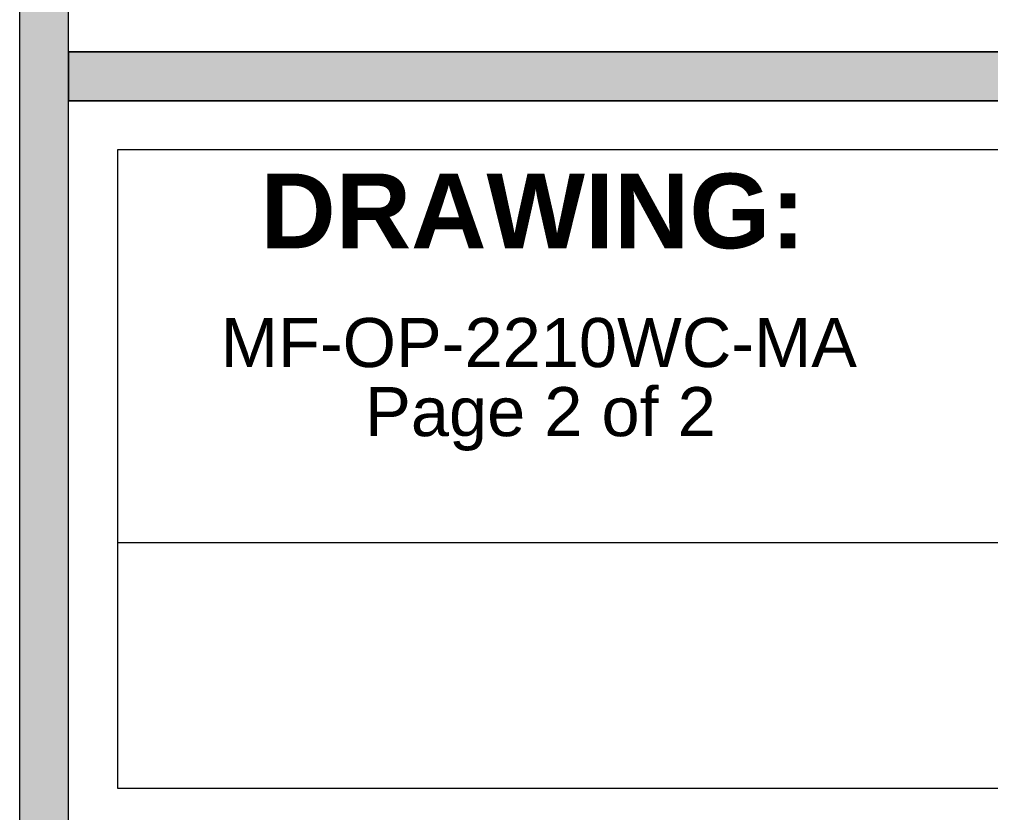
# Model space of a CAD drawing. Header units: inches. Extents: x -17.6 to 82.3, y -15.1 to 23.2.
# Drawn here: x 78.152 to 80.625, y -6.873 to -4.854 of the extents above; entities that cross this region are included whole.
import ezdxf

# ---------------------------------------------------------------- set-up
doc = ezdxf.new("R2010")
doc.units = ezdxf.units.IN
doc.header["$MEASUREMENT"] = 0
doc.layers.add('G-ANNO-TTLB', color=7, linetype='Continuous', lineweight=0)

msp = doc.modelspace()

# ---------------------------------------------------------------- hatches: boundary and pattern name
at = {"layer": 'G-ANNO-TTLB', "true_color": 0xff00ff, "transparency": 33554687}
h = msp.add_hatch(color=6, dxfattribs=at)
edge = h.paths.add_edge_path()
edge.add_spline(control_points=[(82.3393, 23.064), (82.3393, 23.064), (82.3393, -11.061), (82.3393, -11.061), (82.3393, -11.061), (78.1523, -11.061), (78.1523, -11.061), (78.1523, -11.061), (78.1523, 23.064), (78.1523, 23.064), (78.1523, 23.064), (82.3393, 23.064), (82.3393, 23.064)], knot_values=[0, 0, 0, 0, 1, 1, 1, 2, 2, 2, 3, 3, 3, 4, 4, 4, 4], degree=3, periodic=0)
edge = h.paths.add_edge_path()
edge.add_spline(control_points=[(82.2143, 22.939), (82.2143, 22.939), (78.2773, 22.939), (78.2773, 22.939), (78.2773, 22.939), (78.2773, -10.936), (78.2773, -10.936), (78.2773, -10.936), (82.2143, -10.936), (82.2143, -10.936), (82.2143, -10.936), (82.2143, 22.939), (82.2143, 22.939)], knot_values=[0, 0, 0, 0, 1, 1, 1, 2, 2, 2, 3, 3, 3, 4, 4, 4, 4], degree=3, periodic=0)
edge.add_line((82.2143, 22.939), (82.2143, 22.939))
msp.add_hatch(color=6, dxfattribs=at).paths.add_polyline_path([(82.2143, -5.061), (78.2773, -5.061), (78.2773, -4.936), (82.2143, -4.936)])

# ---------------------------------------------------------------- linework, layer by layer
at = {"layer": 'G-ANNO-TTLB', "color": 6, "lineweight": 9, "true_color": 0xff00ff}
for p, q in [((78.1523, 23.064), (78.1523, -11.061)), ((78.2773, -10.936), (78.2773, 22.939)), ((82.2143, -4.936), (78.2773, -4.936)), ((78.2773, -4.936), (78.2773, -5.061)), ((78.2773, -5.061), (82.2143, -5.061)), ((82.0893, -5.186), (78.4023, -5.186)), ((78.4023, -5.186), (78.4023, -6.811)), ((78.4023, -6.186), (82.0893, -6.186)), ((78.4023, -6.811), (82.0893, -6.811))]:
    msp.add_line(p, q, dxfattribs=at)
at = {"layer": 'G-ANNO-TTLB'}
msp.add_lwpolyline([(82.2143, -5.061), (78.2773, -5.061), (78.2773, -4.936), (82.2143, -4.936)], close=True, dxfattribs=at)
for points in [[(82.3393, 23.064), (82.3393, 23.064), (82.3393, -11.061), (82.3393, -11.061), (82.3393, -11.061), (78.1523, -11.061), (78.1523, -11.061), (78.1523, -11.061), (78.1523, 23.064), (78.1523, 23.064), (78.1523, 23.064), (82.3393, 23.064), (82.3393, 23.064)], [(82.2143, 22.939), (82.2143, 22.939), (78.2773, 22.939), (78.2773, 22.939), (78.2773, 22.939), (78.2773, -10.936), (78.2773, -10.936), (78.2773, -10.936), (82.2143, -10.936), (82.2143, -10.936), (82.2143, -10.936), (82.2143, 22.939), (82.2143, 22.939)]]:
    msp.add_open_spline(points, degree=3, knots=[0, 0, 0, 0, 1, 1, 1, 2, 2, 2, 3, 3, 3, 4, 4, 4, 4], dxfattribs=at)

# ---------------------------------------------------------------- texts
at = {"layer": 'G-ANNO-TTLB', "char_height": 0.2, "attachment_point": 7}
for s, insert in [('\\C18;\\c0;\\FArial Bold|b1|i0|c1;\\H0.190267;\\W1.000000;DRAWING:', (78.7659, -5.4393)), ('\\C18;\\c0;\\FArial|b0|i0|c1;\\H0.125000;\\W1.000000;MF-OP-2210WC-MA', (78.6651, -5.7409)), ('\\C18;\\c0;\\FArial|b0|i0|c1;\\H0.125000;\\W1.000000;Page 2 of 2', (79.0326, -5.9527))]:
    msp.add_mtext(s, dxfattribs=dict(at, insert=insert))

doc.saveas('drawing.dxf')
